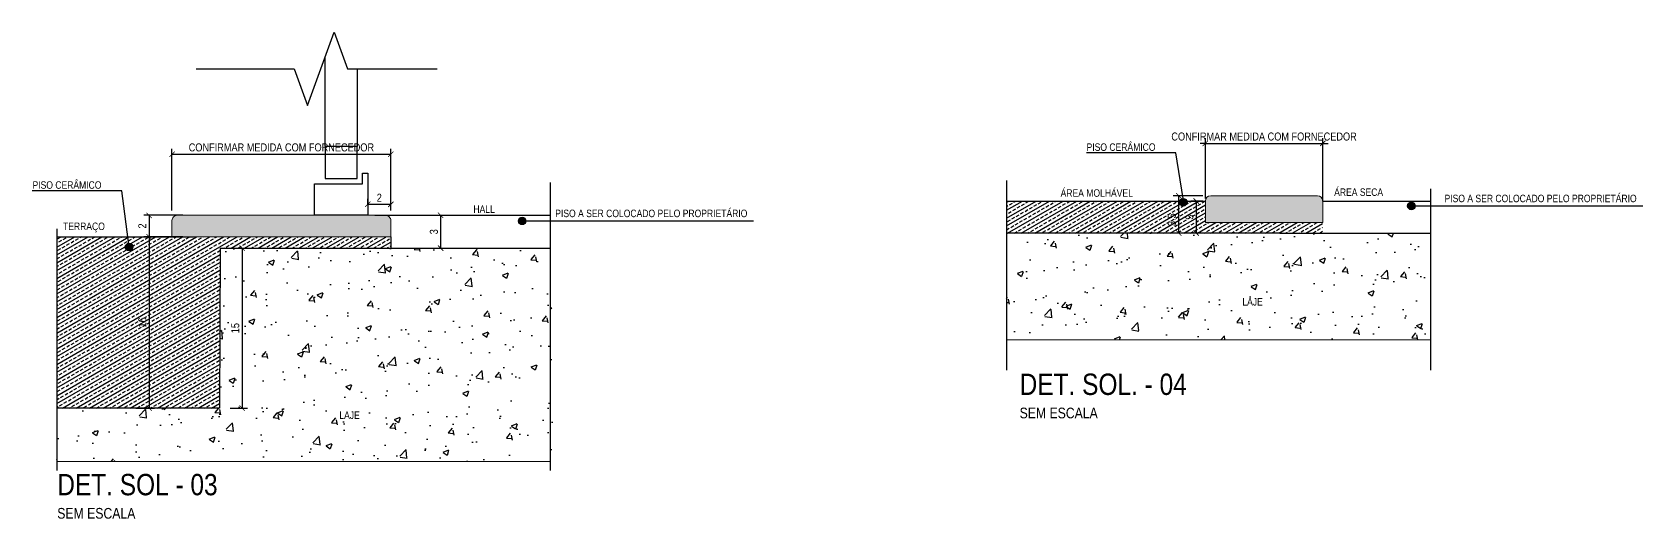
# Model space of a CAD drawing. Header units: metres. Extents: x 3 to 168, y -142 to 28.
# Drawn here: x 29.938 to 31.447, y 22.79 to 23.246 of the extents above; entities that cross this region are included whole.
import ezdxf

# ---------------------------------------------------------------- set-up
doc = ezdxf.new("R2010")
doc.units = ezdxf.units.M
doc.linetypes.add('PHANTOM2', pattern=[1.25, 0.625, -0.125, 0.125, -0.125, 0.125, -0.125])
for name, color, linetype in [('ARQ-ALV ACAB', 4, 'Continuous'), ('ARQ-AUX', 7, 'Continuous'), ('ARQ-AUX2', 2, 'Continuous'), ('ARQ-DIM', 2, 'Continuous'), ('ARQ-HATCH', 253, 'Continuous'), ('ARQ-TXT', 2, 'Continuous'), ('ARQ-TXT3', 3, 'Continuous'), ('RALO', 2, 'Continuous')]:
    doc.layers.add(name, color=color, linetype=linetype)
doc.layers.add('ESTRUTURA', color=4, linetype='Continuous', lineweight=18)
doc.styles.add('Adesa', font='ARIALN.TTF')
doc.dimstyles.new('D5', dxfattribs={"dimscale": 0.05, "dimtxt": 0.15, "dimasz": 0.1, "dimexe": 0.1, "dimexo": 0.2, "dimgap": 0.05, "dimtad": 1, "dimdec": 0, "dimlfac": 100, "dimzin": 4, "dimdsep": 46, "dimtxsty": 'Adesa', "dimblk": 'ARCHTICK', "dimcen": 0, "dimclrd": 1, "dimclre": 1, "dimclrt": 2, "dimaunit": 1, "dimazin": 0, "dimtfac": 1, "dimtdec": 0, "dimtix": 1, "dimtmove": 0, "dimatfit": 3, "dimldrblk": 'OPEN90', "dimfxl": 1, "dimarcsym": 0})

# ---------------------------------------------------------------- blocks, each defined once
blk = doc.blocks.new('_ArchTick')
at = {"color": 0, "linetype": 'ByBlock', "const_width": 0.15}
blk.add_lwpolyline([(-0.5, -0.5), (0.5, 0.5)], dxfattribs=at)
blk = doc.blocks.new('*D713')
at = {"layer": 'ARQ-DIM', "color": 1, "lineweight": -2, "transparency": 16777216}
for p, q in [((30.3189, 23.0743), (30.3257, 23.0743)), ((30.3207, 23.0743), (30.3207, 23.0435)), ((30.3189, 23.0435), (30.3257, 23.0435))]:
    blk.add_line(p, q, dxfattribs=at)
at = {"layer": 'Defpoints', "color": 0, "transparency": 16777216}
for p in [(30.3089, 23.0743), (30.3089, 23.0435), (30.3207, 23.0435)]:
    blk.add_point(p, dxfattribs=at)
at = {"layer": 'ARQ-DIM', "color": 1, "lineweight": -2, "transparency": 16777216, "xscale": 0.005000000000000001, "yscale": 0.005000000000000001, "zscale": 0.005000000000000001}
for p, rotation in [((30.3207, 23.0743), 90), ((30.3207, 23.0435), 270)]:
    blk.add_blockref('_ArchTick', p, dxfattribs=dict(at, rotation=rotation))
at = {"layer": 'ARQ-DIM', "color": 2, "transparency": 16777216, "insert": (30.3144, 23.0589), "char_height": 0.0075, "attachment_point": 5, "rotation": 90, "style": 'Adesa'}
blk.add_mtext('3', dxfattribs=at)
blk = doc.blocks.new('_Open90')
at = {"color": 0, "linetype": 'ByBlock', "lineweight": -2}
for p, q in [((0, 0), (-1, 0)), ((-0.5, 0.5), (0, 0)), ((0, 0), (-0.5, -0.5))]:
    blk.add_line(p, q, dxfattribs=at)
blk = doc.blocks.new('*D715')
at = {"layer": 'ARQ-DIM', "color": 1, "lineweight": -2, "transparency": 16777216}
for p, q in [((30.035, 23.0543), (30.0525, 23.0543)), ((30.0475, 23.0543), (30.0475, 22.8937)), ((30.035, 22.8937), (30.0525, 22.8937))]:
    blk.add_line(p, q, dxfattribs=at)
at = {"layer": 'Defpoints', "color": 0, "transparency": 16777216}
for p in [(30.025, 23.0543), (30.025, 22.8937), (30.0475, 22.8937)]:
    blk.add_point(p, dxfattribs=at)
at = {"layer": 'ARQ-DIM', "color": 1, "lineweight": -2, "transparency": 16777216, "xscale": 0.005000000000000001, "yscale": 0.005000000000000001, "zscale": 0.005000000000000001}
for p, rotation in [((30.0475, 23.0543), 90), ((30.0475, 22.8937), 270)]:
    blk.add_blockref('_ArchTick', p, dxfattribs=dict(at, rotation=rotation))
at = {"layer": 'ARQ-DIM', "color": 2, "transparency": 16777216, "insert": (30.0412, 22.974), "char_height": 0.0075, "attachment_point": 5, "rotation": 90, "style": 'Adesa'}
blk.add_mtext('16', dxfattribs=at)
blk = doc.blocks.new('*D714')
at = {"layer": 'ARQ-DIM', "color": 1, "lineweight": -2, "transparency": 16777216}
for p, q in [((30.069, 23.0787), (30.069, 23.1365)), ((30.274, 23.0787), (30.274, 23.1365)), ((30.069, 23.1315), (30.274, 23.1315))]:
    blk.add_line(p, q, dxfattribs=at)
at = {"layer": 'Defpoints', "color": 0, "transparency": 16777216}
for p in [(30.274, 23.1315), (30.069, 23.0687), (30.274, 23.0687)]:
    blk.add_point(p, dxfattribs=at)
at = {"layer": 'ARQ-DIM', "color": 1, "lineweight": -2, "transparency": 16777216, "xscale": 0.005000000000000001, "yscale": 0.005000000000000001, "zscale": 0.005000000000000001, "rotation": 180}
blk.add_blockref('_ArchTick', (30.069, 23.1315), dxfattribs=at)
at = {"layer": 'ARQ-DIM', "color": 1, "lineweight": -2, "transparency": 16777216, "xscale": 0.005000000000000001, "yscale": 0.005000000000000001, "zscale": 0.005000000000000001}
blk.add_blockref('_ArchTick', (30.274, 23.1315), dxfattribs=at)
at = {"layer": 'ARQ-DIM', "color": 2, "transparency": 16777216, "insert": (30.1715, 23.1379), "char_height": 0.0075, "attachment_point": 5, "style": 'Adesa'}
blk.add_mtext('CONFIRMAR MEDIDA COM FORNECEDOR', dxfattribs=at)
blk = doc.blocks.new('*D716')
at = {"layer": 'ARQ-DIM', "color": 1, "lineweight": -2, "transparency": 16777216}
for p, q in [((30.079, 23.0743), (30.0425, 23.0743)), ((30.0475, 23.0743), (30.0475, 23.0543)), ((30.079, 23.0543), (30.0425, 23.0543))]:
    blk.add_line(p, q, dxfattribs=at)
at = {"layer": 'Defpoints', "color": 0, "transparency": 16777216}
for p in [(30.089, 23.0743), (30.0475, 23.0543), (30.089, 23.0543)]:
    blk.add_point(p, dxfattribs=at)
at = {"layer": 'ARQ-DIM', "color": 1, "lineweight": -2, "transparency": 16777216, "xscale": 0.005000000000000001, "yscale": 0.005000000000000001, "zscale": 0.005000000000000001}
for p, rotation in [((30.0475, 23.0743), 90), ((30.0475, 23.0543), 270)]:
    blk.add_blockref('_ArchTick', p, dxfattribs=dict(at, rotation=rotation))
at = {"layer": 'ARQ-DIM', "color": 2, "transparency": 16777216, "insert": (30.0412, 23.0643), "char_height": 0.0075, "attachment_point": 5, "rotation": 90, "style": 'Adesa'}
blk.add_mtext('2', dxfattribs=at)
blk = doc.blocks.new('*D717')
at = {"layer": 'ARQ-DIM', "color": 1, "lineweight": -2, "transparency": 16777216}
for p, q in [((30.2524, 23.0843), (30.2524, 23.0896)), ((30.274, 23.0793), (30.274, 23.0896)), ((30.274, 23.0846), (30.2524, 23.0846))]:
    blk.add_line(p, q, dxfattribs=at)
at = {"layer": 'Defpoints', "color": 0, "transparency": 16777216}
for p in [(30.2524, 23.0846), (30.2524, 23.0743), (30.274, 23.0693)]:
    blk.add_point(p, dxfattribs=at)
at = {"layer": 'ARQ-DIM', "color": 1, "lineweight": -2, "transparency": 16777216, "xscale": 0.005000000000000001, "yscale": 0.005000000000000001, "zscale": 0.005000000000000001, "rotation": 180}
blk.add_blockref('_ArchTick', (30.2524, 23.0846), dxfattribs=at)
at = {"layer": 'ARQ-DIM', "color": 1, "lineweight": -2, "transparency": 16777216, "xscale": 0.005000000000000001, "yscale": 0.005000000000000001, "zscale": 0.005000000000000001}
blk.add_blockref('_ArchTick', (30.274, 23.0846), dxfattribs=at)
at = {"layer": 'ARQ-DIM', "color": 2, "transparency": 16777216, "insert": (30.2632, 23.0908), "char_height": 0.0075, "attachment_point": 5, "style": 'Adesa'}
blk.add_mtext('2', dxfattribs=at)
blk = doc.blocks.new('*D718')
at = {"layer": 'ARQ-DIM', "color": 1, "lineweight": -2, "transparency": 16777216}
for p, q in [((30.124, 23.0435), (30.1397, 23.0435)), ((30.1347, 23.0435), (30.1347, 22.8937)), ((30.1236, 22.8937), (30.1397, 22.8937))]:
    blk.add_line(p, q, dxfattribs=at)
at = {"layer": 'Defpoints', "color": 0, "transparency": 16777216}
for p in [(30.114, 23.0435), (30.1136, 22.8937), (30.1347, 22.8937)]:
    blk.add_point(p, dxfattribs=at)
at = {"layer": 'ARQ-DIM', "color": 1, "lineweight": -2, "transparency": 16777216, "xscale": 0.005000000000000001, "yscale": 0.005000000000000001, "zscale": 0.005000000000000001}
for p, rotation in [((30.1347, 23.0435), 90), ((30.1347, 22.8937), 270)]:
    blk.add_blockref('_ArchTick', p, dxfattribs=dict(at, rotation=rotation))
at = {"layer": 'ARQ-DIM', "color": 2, "transparency": 16777216, "insert": (30.1283, 22.9686), "char_height": 0.0075, "attachment_point": 5, "rotation": 90, "style": 'Adesa'}
blk.add_mtext('15', dxfattribs=at)
blk = doc.blocks.new('*D719')
at = {"layer": 'ARQ-DIM', "color": 1, "lineweight": -2, "transparency": 16777216}
for p, q in [((31.0348, 23.0877), (31.0236, 23.0877)), ((31.0286, 23.0877), (31.0286, 23.0577)), ((31.0348, 23.0577), (31.0236, 23.0577))]:
    blk.add_line(p, q, dxfattribs=at)
at = {"layer": 'Defpoints', "color": 0, "transparency": 16777216}
for p in [(31.0448, 23.0877), (31.0286, 23.0577), (31.0448, 23.0577)]:
    blk.add_point(p, dxfattribs=at)
at = {"layer": 'ARQ-DIM', "color": 1, "lineweight": -2, "transparency": 16777216, "xscale": 0.005000000000000001, "yscale": 0.005000000000000001, "zscale": 0.005000000000000001}
for p, rotation in [((31.0286, 23.0877), 90), ((31.0286, 23.0577), 270)]:
    blk.add_blockref('_ArchTick', p, dxfattribs=dict(at, rotation=rotation))
at = {"layer": 'ARQ-DIM', "color": 2, "transparency": 16777216, "insert": (31.0223, 23.0727), "char_height": 0.0075, "attachment_point": 5, "rotation": 90, "style": 'Adesa'}
blk.add_mtext('3', dxfattribs=at)
blk = doc.blocks.new('*D720')
at = {"layer": 'ARQ-DIM', "color": 1, "lineweight": -2, "transparency": 16777216}
for p, q in [((31.0348, 23.0927), (31.0072, 23.0927)), ((31.0122, 23.0927), (31.0122, 23.0577)), ((31.0098, 23.0577), (31.0072, 23.0577))]:
    blk.add_line(p, q, dxfattribs=at)
at = {"layer": 'Defpoints', "color": 0, "transparency": 16777216}
for p in [(31.0448, 23.0927), (31.0122, 23.0577), (31.0198, 23.0577)]:
    blk.add_point(p, dxfattribs=at)
at = {"layer": 'ARQ-DIM', "color": 1, "lineweight": -2, "transparency": 16777216, "xscale": 0.005000000000000001, "yscale": 0.005000000000000001, "zscale": 0.005000000000000001}
for p, rotation in [((31.0122, 23.0927), 90), ((31.0122, 23.0577), 270)]:
    blk.add_blockref('_ArchTick', p, dxfattribs=dict(at, rotation=rotation))
at = {"layer": 'ARQ-DIM', "color": 2, "transparency": 16777216, "insert": (31.0058, 23.0702), "char_height": 0.0075, "attachment_point": 5, "rotation": 90, "style": 'Adesa'}
blk.add_mtext('3.5', dxfattribs=at)
blk = doc.blocks.new('*D721')
at = {"layer": 'ARQ-DIM', "color": 1, "lineweight": -2, "transparency": 16777216}
for p, q in [((31.0372, 23.1417), (31.0322, 23.1417)), ((31.0372, 23.0902), (31.0372, 23.1467)), ((31.0372, 23.1417), (31.1472, 23.1417)), ((31.1472, 23.0877), (31.1472, 23.1467)), ((31.1472, 23.1417), (31.1522, 23.1417))]:
    blk.add_line(p, q, dxfattribs=at)
at = {"layer": 'Defpoints', "color": 0, "transparency": 16777216}
for p in [(31.1472, 23.1417), (31.0372, 23.0802), (31.1472, 23.0777)]:
    blk.add_point(p, dxfattribs=at)
at = {"layer": 'ARQ-DIM', "color": 1, "lineweight": -2, "transparency": 16777216, "xscale": 0.005000000000000001, "yscale": 0.005000000000000001, "zscale": 0.005000000000000001}
blk.add_blockref('_ArchTick', (31.0372, 23.1417), dxfattribs=at)
at = {"layer": 'ARQ-DIM', "color": 1, "lineweight": -2, "transparency": 16777216, "xscale": 0.005000000000000001, "yscale": 0.005000000000000001, "zscale": 0.005000000000000001, "rotation": 180}
blk.add_blockref('_ArchTick', (31.1472, 23.1417), dxfattribs=at)
at = {"layer": 'ARQ-DIM', "color": 2, "transparency": 16777216, "insert": (31.0922, 23.1481), "char_height": 0.0075, "attachment_point": 5, "style": 'Adesa'}
blk.add_mtext('CONFIRMAR MEDIDA COM FORNECEDOR', dxfattribs=at)
blk = doc.blocks.new('AREAS MOLHADAS')
for points in [[(31.1472, 23.0677), (31.1472, 23.0877, 0.414214), (31.1422, 23.0927), (31.0422, 23.0927, 0.414214), (31.0372, 23.0877), (31.0372, 23.0677)], [(30.274, 23.0543), (30.274, 23.0693, 0.414214), (30.269, 23.0743), (30.184, 23.0743), (30.074, 23.0743, 0.414214), (30.069, 23.0693), (30.069, 23.0543)]]:
    blk.add_hatch(color=9).paths.add_polyline_path(points)
h = blk.add_hatch()
h.set_pattern_fill('BRASS', color=8, scale=0.001, angle=30)
h.set_pattern_definition([(30, (0, 0.01), (-0.003175, 0.0054992613), []), (30, (-0.0015875, 0.0127496), (-0.003175, 0.0054992613), [0.003175, -0.0015875])])
h.paths.add_polyline_path([(31.147, 23.0677), (31.0372, 23.0677), (31.0372, 23.0577), (31.147, 23.0577)])
h.paths.add_polyline_path([(31.0372, 23.0577), (31.0372, 23.0877), (30.8509, 23.0877), (30.8509, 23.0577)])
h = blk.add_hatch()
h.set_pattern_fill('BRASS', color=8, scale=0.001, angle=30)
h.set_pattern_definition([(30, (-1014.5780455, -277.8542766), (-0.003175, 0.005499261314), []), (30, (-1014.579633, -277.851527), (-0.003175, 0.005499261314), [0.003175, -0.0015875])])
h.paths.add_polyline_path([(30.089, 23.0237), (30.089, 22.9937)], flags=16)
h.paths.add_polyline_path([(30.1134, 22.8937), (30.114, 23.0435), (30.274, 23.0435), (30.274, 23.0539), (29.9611, 23.0543), (29.961, 22.8937)])
at = {"layer": 'ARQ-DIM'}
h = blk.add_hatch(color=256, dxfattribs=at)
h.paths.add_polyline_path([(31.0144, 23.0894, -0.608738), (31.02, 23.0865), (31.0162, 23.0865)])
h.paths.add_polyline_path([(31.0129, 23.0865, -0.24321), (31.0144, 23.0894), (31.0162, 23.0865)])
h.paths.add_polyline_path([(31.02, 23.0865, -1), (31.0129, 23.0865)])
h = blk.add_hatch(color=256, dxfattribs=at)
h.paths.add_polyline_path([(31.2324, 23.086, 0.608738), (31.2268, 23.0831), (31.2306, 23.0831)])
h.paths.add_polyline_path([(31.2339, 23.0831, 0.24321), (31.2324, 23.086), (31.2306, 23.0831)])
h.paths.add_polyline_path([(31.2268, 23.0831, 1), (31.2339, 23.0831)])
h = blk.add_hatch(color=256, dxfattribs=at)
h.paths.add_polyline_path([(30.3992, 23.072, 0.608738), (30.3936, 23.0691), (30.3974, 23.0691)])
h.paths.add_polyline_path([(30.4007, 23.0691, 0.24321), (30.3992, 23.072), (30.3974, 23.0691)])
h.paths.add_polyline_path([(30.3936, 23.0691, 1), (30.4007, 23.0691)])
h = blk.add_hatch(color=256, dxfattribs=at)
h.paths.add_polyline_path([(30.0268, 23.0474, -0.608738), (30.0324, 23.0446), (30.0286, 23.0446)])
h.paths.add_polyline_path([(30.0253, 23.0446, -0.24321), (30.0268, 23.0474), (30.0286, 23.0446)])
h.paths.add_polyline_path([(30.0324, 23.0446, -1), (30.0253, 23.0446)])
at = {"layer": 'ARQ-HATCH'}
h = blk.add_hatch(dxfattribs=at)
h.set_pattern_fill('AR-CONC', color=1, scale=0.0003, style=0)
h.set_pattern_definition([(50, (-217.855707, -143.765657), (0.054655401, -0.0047817257), [0.005715, -0.062865]), (355, (-217.85571, -143.765657), (-0.010572848, 0.057316993), [0.004572, -0.050292]), (100.451, (-217.851153, -143.766055), (0.0440827505, 0.052535006), [0.004857, -0.053427]), (46.1842, (-217.85571, -143.75042), (0.081323712, -0.012612698), [0.0085725, -0.0942975]), (96.6356, (-217.84893, -143.75147), (0.07122127, 0.074227667), [0.0072855, -0.0801405]), (351.184, (-217.85571, -143.75042), (0.071221382, 0.074227535), [0.006858, -0.075438]), (21, (-217.848087, -143.754227), (0.045484464, -0.0306796556), [0.005715, -0.062865]), (326, (-217.84809, -143.754227), (0.018540609, 0.05525639), [0.004572, -0.050292]), (71.4514, (-217.844297, -143.756784), (0.064024947, 0.024576857), [0.004857, -0.053427]), (37.5, (-217.855707, -143.765657), (0.000926581, 0.0253665117), [0, -0.0496824, 0, -0.051054, 0, -0.0504825]), (7.5, (-217.855707, -143.765657), (0.0200458988, 0.0300541724), [0, -0.0291084, 0, -0.0485394, 0, -0.0192405]), (327.5, (-217.8727, -143.765657), (0.0406771786, -0.0017186232), [0, -0.01905, 0, -0.059436, 0, -0.078867]), (317.5, (-217.88032, -143.765657), (0.0444387544, 0.0076279473), [0, -0.024765, 0, -0.0394716, 0, -0.056007])])
h.paths.add_polyline_path([(30.3946, 22.9097), (30.4208, 22.9097), (30.4208, 22.9202), (30.3946, 22.9202)], flags=16)
h.paths.add_polyline_path([(30.1129, 23.0435), (30.114, 22.8937), (29.9611, 22.8937), (29.9611, 22.8437), (30.4255, 22.8437), (30.4245, 23.0435)])
h = blk.add_hatch(dxfattribs=at)
h.set_pattern_fill('AR-CONC', color=1, scale=0.0003, style=0)
h.set_pattern_definition([(50, (-217.007508, -143.671694), (0.054655401, -0.0047817257), [0.005715, -0.062865]), (355, (-217.00751, -143.671694), (-0.010572848, 0.057316993), [0.004572, -0.050292]), (100.451, (-217.002953, -143.67209), (0.0440827505, 0.052535006), [0.004857, -0.053427]), (46.1842, (-217.00751, -143.656454), (0.081323712, -0.012612698), [0.0085725, -0.0942975]), (96.6356, (-217.00073, -143.657505), (0.07122127, 0.074227667), [0.0072855, -0.0801405]), (351.184, (-217.00751, -143.65645), (0.071221382, 0.074227535), [0.006858, -0.075438]), (21, (-216.999888, -143.660264), (0.045484464, -0.0306796556), [0.005715, -0.062865]), (326, (-216.99989, -143.660264), (0.018540609, 0.05525639), [0.004572, -0.050292]), (71.4514, (-216.996097, -143.66282), (0.064024947, 0.024576857), [0.004857, -0.053427]), (37.5, (-217.007508, -143.671694), (0.000926581, 0.0253665117), [0, -0.0496824, 0, -0.051054, 0, -0.0504825]), (7.5, (-217.007508, -143.671694), (0.0200458988, 0.0300541724), [0, -0.0291084, 0, -0.0485394, 0, -0.0192405]), (327.5, (-217.0245, -143.671694), (0.0406771786, -0.0017186232), [0, -0.01905, 0, -0.059436, 0, -0.078867]), (317.5, (-217.03212, -143.671694), (0.0444387544, 0.0076279473), [0, -0.024765, 0, -0.0394716, 0, -0.056007])])
h.paths.add_polyline_path([(31.2428, 23.0037), (31.269, 23.0037), (31.269, 23.0142), (31.2428, 23.0142)])
h.paths.add_polyline_path([(31.1072, 23.0577), (30.8509, 23.0577), (30.8509, 22.9577), (31.2482, 22.9577), (31.2482, 23.0577)])
at = {"color": 7, "linetype": 'ByBlock', "ltscale": 0.5}
for p, q in [((30.2124, 23.1389), (30.2124, 23.2222)), ((30.2424, 23.2115), (30.2424, 23.1389)), ((30.2024, 23.1039, 0), (30.2474, 23.1039, 0)), ((30.2024, 23.1039, 0), (30.2474, 23.1039, 0)), ((30.2073, 23.1039, 0), (30.2473, 23.1039, 0))]:
    blk.add_line(p, q, dxfattribs=at)
at = {"ltscale": 0.005}
for p, q in [((30.4234, 23.1052), (30.4234, 22.8352)), ((30.8509, 23.1068), (30.8509, 22.9292)), ((31.2482, 23.0991), (31.2482, 22.9292)), ((29.9611, 23.0618), (29.9611, 22.8352))]:
    blk.add_line(p, q, dxfattribs=at)
at = {"color": 7, "linetype": 'ByBlock', "ltscale": 0.5}
blk.add_lwpolyline([(30.2124, 23.1089), (30.2424, 23.1089), (30.2424, 23.1389), (30.2124, 23.1389)], close=True, dxfattribs=at)
for points in [[(30.2524, 23.1139), (30.2524, 23.0743), (30.2524, 23.0743), (30.2524, 23.0743), (30.2024, 23.0743), (30.2024, 23.0743), (30.2024, 23.0743), (30.2024, 23.1039), (30.2024, 23.1039), (30.2474, 23.1039), (30.2474, 23.1139), (30.2524, 23.1139), (30.2524, 23.1139), (30.2524, 23.1139)], [(30.2124, 23.1089), (30.2424, 23.1089)]]:
    blk.add_lwpolyline(points, dxfattribs=at)
at = {"layer": 'ARQ-ALV ACAB'}
blk.add_lwpolyline([(30.274, 23.0543), (30.274, 23.0435)], dxfattribs=at)
at = {"layer": 'ARQ-AUX', "linetype": 'PHANTOM2'}
blk.add_lwpolyline([(30.0916, 23.2115), (30.1835, 23.2115), (30.196, 23.1772), (30.221, 23.2459), (30.2335, 23.2115), (30.3175, 23.2115)], dxfattribs=at)
at = {"layer": 'ARQ-AUX2'}
for points in [[(31.1472, 23.0677), (31.1472, 23.0677)], [(30.114, 23.0435), (30.1136, 22.8937), (29.9608, 22.8937)], [(31.1072, 23.0577), (31.1072, 23.0577), (30.8509, 23.0577)]]:
    blk.add_lwpolyline(points, dxfattribs=at)
at = {"layer": 'ARQ-DIM'}
for p, q in [((31.0095, 23.1327), (30.9257, 23.1327)), ((31.0165, 23.09), (31.0095, 23.1327)), ((30.0219, 23.0973), (29.938, 23.0973)), ((30.0288, 23.0446), (30.0219, 23.0973)), ((31.2303, 23.0831), (31.2725, 23.0831)), ((31.2725, 23.0831), (31.4471, 23.0831)), ((30.3971, 23.0691), (30.4393, 23.0691)), ((30.4393, 23.0691), (30.6139, 23.0691))]:
    blk.add_line(p, q, dxfattribs=at)
for centre in [(31.0165, 23.0865), (31.2303, 23.0831), (30.3971, 23.0691), (30.0288, 23.0446)]:
    blk.add_circle(centre, 0.00354, dxfattribs=at)
at = {"layer": 'ESTRUTURA', "color": 3}
for p, q in [((31.0422, 23.0927), (31.1422, 23.0927)), ((31.0372, 23.0877), (31.0372, 23.0677)), ((31.1472, 23.0877), (31.1472, 23.0677))]:
    blk.add_line(p, q, dxfattribs=at)
at = {"layer": 'ESTRUTURA'}
for p, q in [((30.8509, 22.9577), (31.2482, 22.9577)), ((29.9611, 22.8437), (30.4234, 22.8437))]:
    blk.add_line(p, q, dxfattribs=at)
at = {"layer": 'ESTRUTURA', "color": 3}
blk.add_lwpolyline([(30.184, 23.0743), (30.269, 23.0743, -0.414214), (30.274, 23.0693), (30.274, 23.0543), (30.069, 23.0543), (30.069, 23.0693, -0.414214), (30.074, 23.0743), (30.269, 23.0743)], format="xyb", dxfattribs=at)
blk.add_lwpolyline([(31.1472, 23.0777), (31.1472, 23.0677), (31.0372, 23.0677)], dxfattribs=at)
for centre, start, end in [((31.0422, 23.0877), 90, 180), ((31.1422, 23.0877), 0, 90)]:
    blk.add_arc(centre, 0.005, start, end, dxfattribs=at)
at = {"layer": 'RALO'}
for p, q in [((30.259, 23.0743), (30.4234, 23.0743)), ((30.8509, 23.0877), (31.0372, 23.0877)), ((31.1472, 23.0877), (31.2482, 23.0877)), ((29.9611, 23.0543), (30.089, 23.0543)), ((30.114, 23.0435), (30.4234, 23.0435)), ((31.1072, 23.0577), (31.2482, 23.0577))]:
    blk.add_line(p, q, dxfattribs=at)
at = {"layer": 'ARQ-TXT', "style": 'Adesa'}
for s, p in [('PISO CERÂMICO', (30.9259, 23.1347)), ('PISO CERÂMICO', (29.9383, 23.0992)), ('ÁREA MOLHÁVEL', (30.9016, 23.0917)), ('ÁREA SECA', (31.1579, 23.0925)), ('PISO A SER COLOCADO PELO PROPRIETÁRIO', (31.2613, 23.0866)), ('HALL', (30.3514, 23.0766)), ('PISO A SER COLOCADO PELO PROPRIETÁRIO', (30.4281, 23.0726)), ('TERRAÇO', (29.9669, 23.0605)), ('LAJE', (31.0719, 22.9898)), ('LAJE', (30.2258, 22.8835))]:
    blk.add_text(s, height=0.007, dxfattribs=at).set_placement(p)
at = {"layer": 'ARQ-TXT3', "style": 'Adesa'}
for s, p in [('DET. SOL. - 04', (30.8632, 22.906)), ('DET. SOL - 03', (29.9615, 22.812))]:
    blk.add_text(s, height=0.02, dxfattribs=at).set_placement(p)
at = {"layer": 'ARQ-TXT3', "color": 2, "style": 'Adesa'}
for p in [(30.8632, 22.8841), (29.9615, 22.7901)]:
    blk.add_text('SEM ESCALA', height=0.01, dxfattribs=at).set_placement(p)
at = {"layer": 'ARQ-DIM'}
for base, p1, p2, picture, middle in [((31.1472, 23.1417), (31.0372, 23.0802), (31.1472, 23.0777), '*D721', (31.0922, 23.1481)), ((30.274, 23.1315), (30.069, 23.0687), (30.274, 23.0687), '*D714', (30.1715, 23.1379))]:
    dim = blk.add_linear_dim(base=base, p1=p1, p2=p2, text='CONFIRMAR MEDIDA COM FORNECEDOR', dimstyle='D5', dxfattribs=at)
    dim.commit()
    dim.dimension.update_dxf_attribs({"geometry": picture, "text_midpoint": middle})
dim = blk.add_linear_dim(base=(30.2524, 23.0846), p1=(30.274, 23.0693), p2=(30.2524, 23.0743), dimstyle='D5', dxfattribs=at)
dim.commit()
dim.dimension.update_dxf_attribs({"geometry": '*D717', "text_midpoint": (30.2632, 23.0908)})
dim = blk.add_linear_dim(base=(31.0122, 23.0577), p1=(31.0448, 23.0927), p2=(31.0198, 23.0577), angle=90, dimstyle='D5', override={"dimdec": 1}, dxfattribs=at)
dim.commit()
dim.dimension.update_dxf_attribs({"geometry": '*D720', "text_midpoint": (31.0122, 23.0702), "dimtype": 128})
for base, p1, p2, picture, middle in [((31.0286, 23.0577), (31.0448, 23.0877), (31.0448, 23.0577), '*D719', (31.0223, 23.0727)), ((30.0475, 23.0543), (30.089, 23.0743), (30.089, 23.0543), '*D716', (30.0412, 23.0643)), ((30.3207, 23.0435), (30.3089, 23.0743), (30.3089, 23.0435), '*D713', (30.3144, 23.0589)), ((30.0475, 22.8937), (30.025, 23.0543), (30.025, 22.8937), '*D715', (30.0412, 22.974)), ((30.1347, 22.8937), (30.114, 23.0435), (30.1136, 22.8937), '*D718', (30.1283, 22.9686))]:
    dim = blk.add_linear_dim(base=base, p1=p1, p2=p2, angle=90, dimstyle='D5', dxfattribs=at)
    dim.commit()
    dim.dimension.update_dxf_attribs({"geometry": picture, "text_midpoint": middle})

msp = doc.modelspace()

# ---------------------------------------------------------------- block references
msp.add_blockref('AREAS MOLHADAS', (0, 0))

doc.saveas('drawing.dxf')
